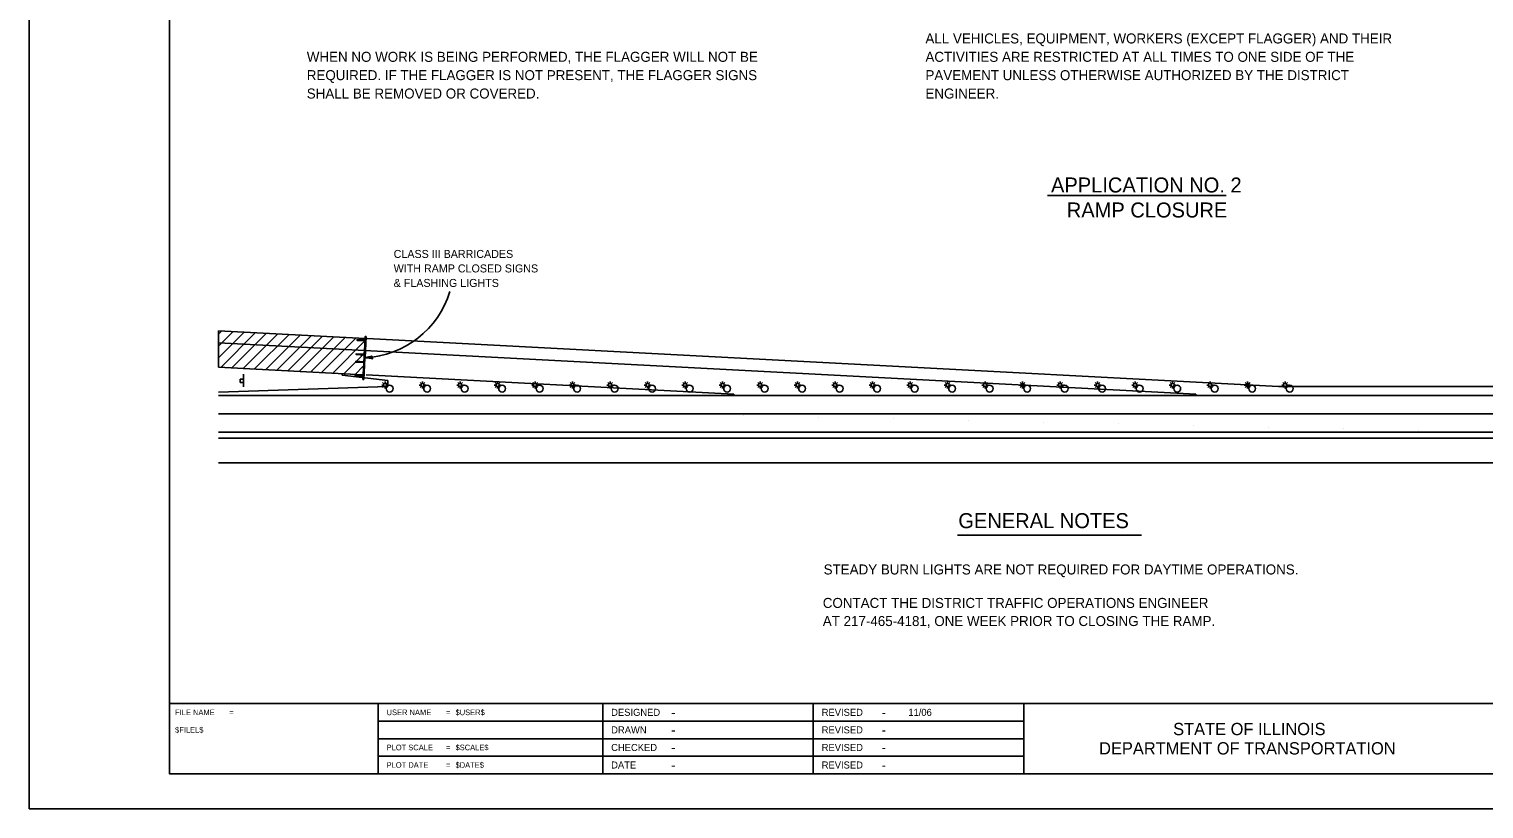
# Model space of a CAD drawing. Extents: x 99437 to 100117, y 99916 to 100356.
# Drawn here: x 99436.6 to 99851.2, y 99915.8 to 100137.9 of the extents above; entities that cross this region are included whole.
import ezdxf

# ---------------------------------------------------------------- set-up
doc = ezdxf.new("R2010")
doc.units = 0
for name, color, linetype in [('Design_PR_Roadway Notes', 7, 'Continuous'), ('Level 14', 7, 'Continuous'), ('Level 16', 7, 'Continuous'), ('Level 2', 7, 'Continuous'), ('Level 27', 7, 'Continuous'), ('Level 28', 7, 'Continuous'), ('Level 49', 7, 'Continuous'), ('Level 50', 7, 'Continuous'), ('Level 54', 7, 'Continuous'), ('Sheets_50 Reference Boundary', 7, 'Continuous'), ('Sheets_General Details', 7, 'Continuous'), ('Sheets_Printer Plotting Border', 7, 'Continuous')]:
    doc.layers.add(name, color=color, linetype=linetype)

msp = doc.modelspace()

# ---------------------------------------------------------------- linework, layer by layer
at = {"layer": 'Level 16'}
msp.add_line((99497.7, 100039.59), (99497.7, 100035.97), dxfattribs=at)
msp.add_lwpolyline([(99497.71, 100038.17), (99496.8, 100038.17), (99496.8, 100037.27), (99497.71, 100037.27)], close=True, dxfattribs=at)
at = {"layer": 'Level 2'}
msp.add_line((99490.58, 100014.39), (100066.94, 100014.39), dxfattribs=at)
at = {"layer": 'Level 27'}
for p, q in [((99490.58, 100048.58), (99769.1, 100033.93)), ((99538.82, 100046.04), (99538.82, 100046.04)), ((99490.58, 100041.59), (99531.8, 100039.44)), ((99525.85, 100039.32), (99525.87, 100039.75)), ((99525.85, 100039.32), (99525.85, 100039.32)), ((99525.85, 100039.32), (99538.82, 100037.78)), ((99525.87, 100039.75), (99525.87, 100039.75)), ((99532.7, 100039.39), (99637.43, 100033.93)), ((99538.82, 100037.78), (99538.82, 100037.78)), ((99538.82, 100036.07), (99538.82, 100037.78)), ((99538.82, 100036.06), (99490.58, 100034.48)), ((99490.58, 100033.5), (100066.94, 100033.5)), ((99538.38, 100036.51), (99538.38, 100036.51)), ((99637.43, 100033.5), (99637.43, 100033.93)), ((99637.43, 100033.93), (99637.43, 100033.93)), ((99637.43, 100033.86), (99637.43, 100033.86)), ((99769.1, 100033.5), (99769.1, 100033.93)), ((99769.1, 100033.5), (99769.1, 100033.5)), ((99490.58, 100028.34), (100066.94, 100028.34)), ((99490.58, 100023.11), (100066.94, 100023.11))]:
    msp.add_line(p, q, dxfattribs=at)
at = {"layer": 'Level 28'}
for p, q in [((99490.58, 100052), (99532.4, 100049.8)), ((99532.95, 100049.77), (99792.71, 100036.11)), ((99792.71, 100036.11), (100066.94, 100036.11)), ((99490.58, 100021.4), (100066.94, 100021.4))]:
    msp.add_line(p, q, dxfattribs=at)
at = {"layer": 'Level 49'}
for p, q in [((99537.67, 100036.92), (99537.39, 100037.2)), ((99538.07, 100037.08), (99538.07, 100037.48)), ((99538.46, 100036.92), (99538.74, 100037.2)), ((99548.36, 100036.92), (99548.08, 100037.2)), ((99548.75, 100037.08), (99548.75, 100037.48)), ((99549.15, 100036.92), (99549.43, 100037.2)), ((99559.05, 100036.92), (99558.77, 100037.2)), ((99559.44, 100037.08), (99559.44, 100037.48)), ((99559.84, 100036.92), (99560.12, 100037.2)), ((99569.73, 100036.92), (99569.45, 100037.2)), ((99570.13, 100037.08), (99570.13, 100037.48)), ((99570.53, 100036.92), (99570.8, 100037.2)), ((99580.42, 100036.92), (99580.14, 100037.2)), ((99580.82, 100037.08), (99580.82, 100037.48)), ((99581.21, 100036.92), (99581.49, 100037.2)), ((99591.11, 100036.92), (99590.83, 100037.2)), ((99591.5, 100037.08), (99591.5, 100037.48)), ((99591.9, 100036.92), (99592.18, 100037.2)), ((99601.8, 100036.92), (99601.52, 100037.2)), ((99602.19, 100037.08), (99602.19, 100037.48)), ((99602.59, 100036.92), (99602.87, 100037.2)), ((99612.48, 100036.92), (99612.2, 100037.2)), ((99612.88, 100037.08), (99612.88, 100037.48)), ((99613.28, 100036.92), (99613.55, 100037.2)), ((99623.17, 100036.92), (99622.89, 100037.2)), ((99623.57, 100037.08), (99623.57, 100037.48)), ((99623.96, 100036.92), (99624.24, 100037.2)), ((99633.86, 100036.92), (99633.58, 100037.2)), ((99634.25, 100037.08), (99634.25, 100037.48)), ((99634.65, 100036.92), (99634.93, 100037.2)), ((99644.55, 100036.92), (99644.27, 100037.2)), ((99644.94, 100037.08), (99644.94, 100037.48)), ((99645.34, 100036.92), (99645.62, 100037.2)), ((99655.23, 100036.92), (99654.95, 100037.2)), ((99655.63, 100037.08), (99655.63, 100037.48)), ((99656.03, 100036.92), (99656.3, 100037.2)), ((99665.92, 100036.92), (99665.64, 100037.2)), ((99666.32, 100037.08), (99666.32, 100037.48)), ((99666.71, 100036.92), (99666.99, 100037.2)), ((99676.61, 100036.92), (99676.33, 100037.2)), ((99677, 100037.08), (99677, 100037.48)), ((99677.4, 100036.92), (99677.68, 100037.2)), ((99687.3, 100036.92), (99687.02, 100037.2)), ((99687.69, 100037.08), (99687.69, 100037.48)), ((99688.09, 100036.92), (99688.37, 100037.2)), ((99697.98, 100036.92), (99697.7, 100037.2)), ((99698.38, 100037.08), (99698.38, 100037.48)), ((99698.78, 100036.92), (99699.05, 100037.2)), ((99708.67, 100036.92), (99708.39, 100037.2)), ((99709.07, 100037.08), (99709.07, 100037.48)), ((99709.46, 100036.92), (99709.74, 100037.2)), ((99719.36, 100036.92), (99719.08, 100037.2)), ((99719.75, 100037.08), (99719.75, 100037.48)), ((99720.15, 100036.92), (99720.43, 100037.2)), ((99730.05, 100036.92), (99729.77, 100037.2)), ((99730.44, 100037.08), (99730.44, 100037.48)), ((99730.84, 100036.92), (99731.12, 100037.2)), ((99740.73, 100036.92), (99740.45, 100037.2)), ((99741.13, 100037.08), (99741.13, 100037.48)), ((99741.53, 100036.92), (99741.8, 100037.2)), ((99751.42, 100036.92), (99751.14, 100037.2)), ((99751.82, 100037.08), (99751.82, 100037.48)), ((99752.21, 100036.92), (99752.49, 100037.2)), ((99762.11, 100036.92), (99761.83, 100037.2)), ((99762.5, 100037.08), (99762.5, 100037.48)), ((99762.9, 100036.92), (99763.18, 100037.2)), ((99772.8, 100036.92), (99772.52, 100037.2)), ((99773.19, 100037.08), (99773.19, 100037.48)), ((99773.59, 100036.92), (99773.87, 100037.2)), ((99783.48, 100036.92), (99783.2, 100037.2)), ((99783.88, 100037.08), (99783.88, 100037.48)), ((99784.28, 100036.92), (99784.55, 100037.2)), ((99794.17, 100036.92), (99793.89, 100037.2)), ((99794.57, 100037.08), (99794.57, 100037.48)), ((99794.96, 100036.92), (99795.24, 100037.2)), ((99537.11, 100036.52), (99537.51, 100036.52)), ((99537.39, 100035.85), (99537.67, 100036.13)), ((99538.07, 100035.57), (99538.07, 100035.96)), ((99538.74, 100035.85), (99538.46, 100036.13)), ((99538.63, 100036.52), (99539.02, 100036.52)), ((99547.8, 100036.52), (99548.2, 100036.52)), ((99548.08, 100035.85), (99548.36, 100036.13)), ((99548.75, 100035.57), (99548.75, 100035.96)), ((99549.43, 100035.85), (99549.15, 100036.13)), ((99549.31, 100036.52), (99549.71, 100036.52)), ((99558.49, 100036.52), (99558.88, 100036.52)), ((99558.77, 100035.85), (99559.05, 100036.13)), ((99559.44, 100035.57), (99559.44, 100035.96)), ((99560.12, 100035.85), (99559.84, 100036.13)), ((99560, 100036.52), (99560.4, 100036.52)), ((99569.18, 100036.52), (99569.57, 100036.52)), ((99569.45, 100035.85), (99569.73, 100036.13)), ((99570.13, 100035.57), (99570.13, 100035.96)), ((99570.8, 100035.85), (99570.53, 100036.13)), ((99570.69, 100036.52), (99571.08, 100036.52)), ((99579.86, 100036.52), (99580.26, 100036.52)), ((99580.14, 100035.85), (99580.42, 100036.13)), ((99580.82, 100035.57), (99580.82, 100035.96)), ((99581.49, 100035.85), (99581.21, 100036.13)), ((99581.38, 100036.52), (99581.77, 100036.52)), ((99590.55, 100036.52), (99590.95, 100036.52)), ((99590.83, 100035.85), (99591.11, 100036.13)), ((99591.5, 100035.57), (99591.5, 100035.96)), ((99592.18, 100035.85), (99591.9, 100036.13)), ((99592.06, 100036.52), (99592.46, 100036.52)), ((99601.24, 100036.52), (99601.63, 100036.52)), ((99601.52, 100035.85), (99601.8, 100036.13)), ((99602.19, 100035.57), (99602.19, 100035.96)), ((99602.87, 100035.85), (99602.59, 100036.13)), ((99602.75, 100036.52), (99603.15, 100036.52)), ((99611.93, 100036.52), (99612.32, 100036.52)), ((99612.2, 100035.85), (99612.48, 100036.13)), ((99612.88, 100035.57), (99612.88, 100035.96)), ((99613.55, 100035.85), (99613.28, 100036.13)), ((99613.44, 100036.52), (99613.83, 100036.52)), ((99622.61, 100036.52), (99623.01, 100036.52)), ((99622.89, 100035.85), (99623.17, 100036.13)), ((99623.57, 100035.57), (99623.57, 100035.96)), ((99624.24, 100035.85), (99623.96, 100036.13)), ((99624.13, 100036.52), (99624.52, 100036.52)), ((99633.3, 100036.52), (99633.7, 100036.52)), ((99633.58, 100035.85), (99633.86, 100036.13)), ((99634.25, 100035.57), (99634.25, 100035.96)), ((99634.93, 100035.85), (99634.65, 100036.13)), ((99634.81, 100036.52), (99635.21, 100036.52)), ((99643.99, 100036.52), (99644.38, 100036.52)), ((99644.27, 100035.85), (99644.55, 100036.13)), ((99644.94, 100035.57), (99644.94, 100035.96)), ((99645.62, 100035.85), (99645.34, 100036.13)), ((99645.5, 100036.52), (99645.9, 100036.52)), ((99654.68, 100036.52), (99655.07, 100036.52)), ((99654.95, 100035.85), (99655.23, 100036.13)), ((99655.63, 100035.57), (99655.63, 100035.96)), ((99656.3, 100035.85), (99656.03, 100036.13)), ((99656.19, 100036.52), (99656.58, 100036.52)), ((99665.36, 100036.52), (99665.76, 100036.52)), ((99665.64, 100035.85), (99665.92, 100036.13)), ((99666.32, 100035.57), (99666.32, 100035.96)), ((99666.99, 100035.85), (99666.71, 100036.13)), ((99666.88, 100036.52), (99667.27, 100036.52)), ((99676.05, 100036.52), (99676.45, 100036.52)), ((99676.33, 100035.85), (99676.61, 100036.13)), ((99677, 100035.57), (99677, 100035.96)), ((99677.68, 100035.85), (99677.4, 100036.13)), ((99677.56, 100036.52), (99677.96, 100036.52)), ((99686.74, 100036.52), (99687.13, 100036.52)), ((99687.02, 100035.85), (99687.3, 100036.13)), ((99687.69, 100035.57), (99687.69, 100035.96)), ((99688.37, 100035.85), (99688.09, 100036.13)), ((99688.25, 100036.52), (99688.65, 100036.52)), ((99697.43, 100036.52), (99697.82, 100036.52)), ((99697.7, 100035.85), (99697.98, 100036.13)), ((99698.38, 100035.57), (99698.38, 100035.96)), ((99699.05, 100035.85), (99698.78, 100036.13)), ((99698.94, 100036.52), (99699.33, 100036.52)), ((99708.11, 100036.52), (99708.51, 100036.52)), ((99708.39, 100035.85), (99708.67, 100036.13)), ((99709.07, 100035.57), (99709.07, 100035.96)), ((99709.74, 100035.85), (99709.46, 100036.13)), ((99709.63, 100036.52), (99710.02, 100036.52)), ((99718.8, 100036.52), (99719.2, 100036.52)), ((99719.08, 100035.85), (99719.36, 100036.13)), ((99719.75, 100035.57), (99719.75, 100035.96)), ((99720.43, 100035.85), (99720.15, 100036.13)), ((99720.31, 100036.52), (99720.71, 100036.52)), ((99729.49, 100036.52), (99729.88, 100036.52)), ((99729.77, 100035.85), (99730.05, 100036.13)), ((99730.44, 100035.57), (99730.44, 100035.96)), ((99731.12, 100035.85), (99730.84, 100036.13)), ((99731, 100036.52), (99731.4, 100036.52)), ((99740.18, 100036.52), (99740.57, 100036.52)), ((99740.45, 100035.85), (99740.73, 100036.13)), ((99741.13, 100035.57), (99741.13, 100035.96)), ((99741.8, 100035.85), (99741.53, 100036.13)), ((99741.69, 100036.52), (99742.08, 100036.52)), ((99750.86, 100036.52), (99751.26, 100036.52)), ((99751.14, 100035.85), (99751.42, 100036.13)), ((99751.82, 100035.57), (99751.82, 100035.96)), ((99752.49, 100035.85), (99752.21, 100036.13)), ((99752.38, 100036.52), (99752.77, 100036.52)), ((99761.55, 100036.52), (99761.95, 100036.52)), ((99761.83, 100035.85), (99762.11, 100036.13)), ((99762.5, 100035.57), (99762.5, 100035.96)), ((99763.18, 100035.85), (99762.9, 100036.13)), ((99763.06, 100036.52), (99763.46, 100036.52)), ((99772.24, 100036.52), (99772.63, 100036.52)), ((99772.52, 100035.85), (99772.8, 100036.13)), ((99773.19, 100035.57), (99773.19, 100035.96)), ((99773.87, 100035.85), (99773.59, 100036.13)), ((99773.75, 100036.52), (99774.15, 100036.52)), ((99782.93, 100036.52), (99783.32, 100036.52)), ((99783.2, 100035.85), (99783.48, 100036.13)), ((99783.88, 100035.57), (99783.88, 100035.96)), ((99784.55, 100035.85), (99784.28, 100036.13)), ((99784.44, 100036.52), (99784.83, 100036.52)), ((99793.61, 100036.52), (99794.01, 100036.52)), ((99793.89, 100035.85), (99794.17, 100036.13)), ((99794.57, 100035.57), (99794.57, 100035.96)), ((99795.24, 100035.85), (99794.96, 100036.13)), ((99795.13, 100036.52), (99795.52, 100036.52)), ((99490.58, 100028.28), (99490.58, 100028.28)), ((99511.95, 100028.29), (99511.95, 100028.29)), ((99533.33, 100028.3), (99533.33, 100028.3)), ((99554.7, 100028.31), (99554.7, 100028.31)), ((99576.08, 100028.32), (99576.08, 100028.32)), ((99597.45, 100028.33), (99597.45, 100028.33)), ((99618.83, 100028.34), (99618.83, 100028.34)), ((99640.2, 100027.87), (99640.2, 100027.87)), ((99661.57, 100027.39), (99661.57, 100027.39)), ((99682.95, 100026.91), (99682.95, 100026.91)), ((99704.32, 100026.44), (99704.32, 100026.44)), ((99725.7, 100025.96), (99725.7, 100025.96)), ((99747.08, 100025.49), (99747.08, 100025.49)), ((99768.45, 100025.01), (99768.45, 100025.01)), ((99789.83, 100024.53), (99789.83, 100024.53)), ((99811.2, 100024.06), (99811.2, 100024.06)), ((99832.58, 100023.58), (99832.58, 100023.58))]:
    msp.add_line(p, q, dxfattribs=at)
for points in [[(99532.68, 100050.36), (99532.36, 100044.29), (99532.1, 100044.3), (99532.14, 100045.06), (99529.87, 100045.18), (99529.88, 100045.43), (99532.16, 100045.31), (99532.36, 100049.11), (99530.08, 100049.23), (99530.09, 100049.48), (99532.37, 100049.36), (99532.43, 100050.37), (99532.68, 100050.36)], [(99532.33, 100044.17), (99532.01, 100038.1), (99531.76, 100038.11), (99531.8, 100038.87), (99529.52, 100038.99), (99529.54, 100039.24), (99531.81, 100039.12), (99532.01, 100042.92), (99529.74, 100043.04), (99529.75, 100043.29), (99532.03, 100043.17), (99532.08, 100044.18), (99532.33, 100044.17)]]:
    msp.add_lwpolyline(points, dxfattribs=at)
for centre, radius in [((99538.07, 100036.52), 0.452), ((99539.37, 100035.51), 0.977), ((99548.75, 100036.52), 0.452), ((99550.06, 100035.51), 0.977), ((99559.44, 100036.52), 0.452), ((99560.75, 100035.51), 0.977), ((99570.13, 100036.52), 0.452), ((99571.43, 100035.51), 0.977), ((99580.82, 100036.52), 0.452), ((99582.12, 100035.51), 0.977), ((99591.5, 100036.52), 0.452), ((99592.81, 100035.51), 0.977), ((99602.19, 100036.52), 0.452), ((99603.5, 100035.51), 0.977), ((99612.88, 100036.52), 0.452), ((99614.18, 100035.51), 0.977), ((99623.57, 100036.52), 0.452), ((99624.87, 100035.51), 0.977), ((99634.25, 100036.52), 0.452), ((99635.56, 100035.51), 0.977), ((99644.94, 100036.52), 0.452), ((99646.25, 100035.51), 0.977), ((99655.63, 100036.52), 0.452), ((99656.93, 100035.51), 0.977), ((99666.32, 100036.52), 0.452), ((99667.62, 100035.51), 0.977), ((99677, 100036.52), 0.452), ((99678.31, 100035.51), 0.977), ((99687.69, 100036.52), 0.452), ((99689, 100035.51), 0.977), ((99698.38, 100036.52), 0.452), ((99699.68, 100035.51), 0.977), ((99709.07, 100036.52), 0.452), ((99710.37, 100035.51), 0.977), ((99719.75, 100036.52), 0.452), ((99721.06, 100035.51), 0.977), ((99730.44, 100036.52), 0.452), ((99731.75, 100035.51), 0.977), ((99741.13, 100036.52), 0.452), ((99742.43, 100035.51), 0.977), ((99751.82, 100036.52), 0.452), ((99753.12, 100035.51), 0.977), ((99762.5, 100036.52), 0.452), ((99763.81, 100035.51), 0.977), ((99773.19, 100036.52), 0.452), ((99774.5, 100035.51), 0.977), ((99783.88, 100036.52), 0.452), ((99785.18, 100035.51), 0.977), ((99794.57, 100036.52), 0.452), ((99795.87, 100035.51), 0.977)]:
    msp.add_circle(centre, radius, dxfattribs=at)
at = {"layer": 'Level 50'}
msp.add_line((99701.24, 99993.8), (99753.66, 99993.8), dxfattribs=at)
msp.add_lwpolyline([(99534.55, 100043.95), (99534.35, 100044.35), (99534.26, 100044.75), (99533.43, 100044.53), (99532.36, 100044.29), (99533.53, 100044.14)], close=True, dxfattribs=at)
msp.add_arc((99530.98, 100071.04), 26.79, 272.96, 342.8404, dxfattribs=at)
at = {"layer": 'Level 54'}
msp.add_line((99726.85, 100090.46), (99777.73, 100090.46), dxfattribs=at)
at = {"layer": 'Sheets_50 Reference Boundary'}
msp.add_lwpolyline([(99476.63, 100345.79), (100106.63, 100345.79), (100106.63, 99945.79), (99476.63, 99945.79)], close=True, dxfattribs=at)
at = {"layer": 'Sheets_General Details'}
for p, q in [((99436.63, 100355.79), (99436.63, 99915.79)), ((99490.58, 100041.59), (99490.58, 100052)), ((99490.58, 100052), (99532.4, 100049.8)), ((99490.58, 100050.97), (99491.56, 100051.95)), ((99490.58, 100047.61), (99494.75, 100051.78)), ((99490.58, 100044.25), (99497.94, 100051.61)), ((99491.24, 100041.55), (99501.13, 100051.45)), ((99494.43, 100041.39), (99504.32, 100051.28)), ((99497.62, 100041.22), (99507.51, 100051.11)), ((99500.81, 100041.05), (99510.7, 100050.94)), ((99504.01, 100040.89), (99513.89, 100050.77)), ((99507.2, 100040.72), (99517.08, 100050.61)), ((99510.39, 100040.55), (99520.28, 100050.44)), ((99513.58, 100040.39), (99523.47, 100050.27)), ((99516.78, 100040.22), (99526.66, 100050.1)), ((99519.97, 100040.05), (99529.85, 100049.94)), ((99532.4, 100049.8), (99531.8, 100039.44)), ((99523.16, 100039.89), (99532.35, 100049.08)), ((99531.96, 100045.32), (99532.15, 100045.52)), ((99531.8, 100039.44), (99490.58, 100041.59)), ((99526.35, 100039.72), (99529.74, 100043.11)), ((99529.54, 100039.56), (99531.95, 100041.96)), ((99529.91, 100043.28), (99531.71, 100045.08)), ((99476.63, 99945.79), (100106.63, 99945.79)), ((99536.11, 99945.79), (99536.11, 99925.79)), ((99600.11, 99945.79), (99600.11, 99925.79)), ((99660.11, 99945.79), (99660.11, 99925.79)), ((99720.11, 99945.79), (99720.11, 99925.79)), ((99536.11, 99940.79), (99720.11, 99940.79)), ((99536.11, 99935.79), (99720.11, 99935.79)), ((99536.11, 99930.79), (99720.11, 99930.79)), ((100116.63, 99915.79), (99436.63, 99915.79))]:
    msp.add_line(p, q, dxfattribs=at)
msp.add_lwpolyline([(99476.63, 100345.79), (100106.63, 100345.79), (100106.63, 99925.79), (99476.63, 99925.79)], close=True, dxfattribs=at)
at = {"layer": 'Sheets_Printer Plotting Border'}
msp.add_lwpolyline([(99436.63, 99915.79), (100116.63, 99915.79), (100116.63, 100355.79), (99436.63, 100355.79)], close=True, dxfattribs=at)

# ---------------------------------------------------------------- texts
at = {"layer": 'Design_PR_Roadway Notes'}
for s, p in [('ALL VEHICLES, EQUIPMENT, WORKERS (EXCEPT FLAGGER) AND THEIR', (99692.07, 100133.81)), ('WHEN NO WORK IS BEING PERFORMED, THE FLAGGER WILL NOT BE', (99515.77, 100128.58)), ('ACTIVITIES ARE RESTRICTED AT ALL TIMES TO ONE SIDE OF THE', (99692.07, 100128.58)), ('REQUIRED. IF THE FLAGGER IS NOT PRESENT, THE FLAGGER SIGNS', (99515.77, 100123.36)), ('PAVEMENT UNLESS OTHERWISE AUTHORIZED BY THE DISTRICT', (99692.07, 100123.36)), ('SHALL BE REMOVED OR COVERED.', (99515.77, 100118.13)), ('ENGINEER.', (99692.07, 100118.13))]:
    msp.add_text(s, height=2.85, dxfattribs=at).set_placement(p)
at = {"layer": 'Level 14'}
for s, p in [('APPLICATION NO. 2', (99727.86, 100091.36)), ('RAMP CLOSURE', (99732.36, 100084.24))]:
    msp.add_text(s, height=4.275, dxfattribs=at).set_placement(p)
at = {"layer": 'Level 50'}
for s, height, p in [('CLASS III BARRICADES', 2.28, (99540.53, 100072.72)), ('WITH RAMP CLOSED SIGNS', 2.28, (99540.53, 100068.59)), ('& FLASHING LIGHTS', 2.28, (99540.53, 100064.46)), ('GENERAL NOTES', 4.275, (99701.45, 99995.75)), ('STEADY BURN LIGHTS ARE NOT REQUIRED FOR DAYTIME OPERATIONS.', 2.85, (99663.06, 99982.56)), ('CONTACT THE DISTRICT TRAFFIC OPERATIONS ENGINEER', 2.85, (99662.82, 99973.03)), ('AT 217-465-4181, ONE WEEK PRIOR TO CLOSING THE RAMP.', 2.85, (99662.82, 99967.87))]:
    msp.add_text(s, height=height, dxfattribs=at).set_placement(p)
at = {"layer": 'Sheets_General Details'}
for s, p in [('FILE NAME', (99478.23, 99942.49)), ('=', (99493.68, 99942.49)), ('USER NAME', (99538.51, 99942.49)), ('=', (99555.47, 99942.49)), ('$USER$', (99558.16, 99942.49)), ('$FILEL$', (99478.23, 99937.49)), ('PLOT SCALE', (99538.51, 99932.49)), ('=', (99555.47, 99932.49)), ('$SCALE$', (99558.16, 99932.49)), ('PLOT DATE', (99538.51, 99927.49)), ('=', (99555.47, 99927.49)), ('$DATE$', (99558.16, 99927.49))]:
    msp.add_text(s, height=1.6, rotation=360, dxfattribs=at).set_placement(p)
for s, height, p in [('DESIGNED', 2, (99602.51, 99942.29)), ('-', 2.8, (99619.59, 99941.89)), ('REVISED', 2, (99662.51, 99942.29)), ('-', 2.8, (99679.59, 99941.89)), ('11/06', 2, (99687.19, 99942.29)), ('DRAWN', 2, (99602.51, 99937.29)), ('-', 2.8, (99619.59, 99936.89)), ('REVISED', 2, (99662.51, 99937.29)), ('-', 2.8, (99679.59, 99936.89)), ('STATE OF ILLINOIS', 3.5, (99762.66, 99936.79)), ('CHECKED', 2, (99602.51, 99932.29)), ('REVISED', 2, (99662.51, 99932.29)), ('DEPARTMENT OF TRANSPORTATION', 3.5, (99741.56, 99931.29)), ('-', 2.8, (99619.59, 99931.89)), ('REVISED', 2, (99662.51, 99927.29)), ('-', 2.8, (99679.59, 99931.89)), ('DATE', 2, (99602.51, 99927.29)), ('-', 2.8, (99619.59, 99926.89)), ('-', 2.8, (99679.59, 99926.89))]:
    msp.add_text(s, height=height, dxfattribs=at).set_placement(p)

doc.saveas('drawing.dxf')
